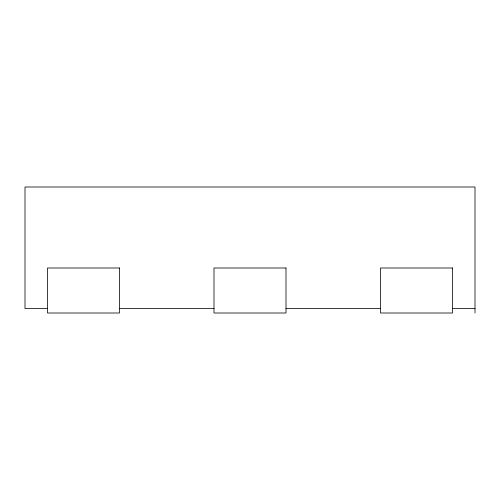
<?xml version="1.0" encoding="UTF-8"?>
<svg xmlns="http://www.w3.org/2000/svg" width="500" height="500" viewBox="0 0 500 500"><rect width="100%" height="100%" fill="white"/><g stroke="black" fill="none" stroke-linecap="round" stroke-linejoin="round"><path stroke-width="0.75" d="M47.656 308.5L25 308.5L25 187L475 187L475 313M119.531 308.5L214.062 308.5M285.938 308.5L380.469 308.5M452.344 308.5L475 308.5M119.5 268L47.5 268L47.5 313L119.5 313L119.5 268M286 268L214 268L214 313L286 313L286 268M452.5 268L380.5 268L380.5 313L452.5 313L452.5 268"/></g></svg>
